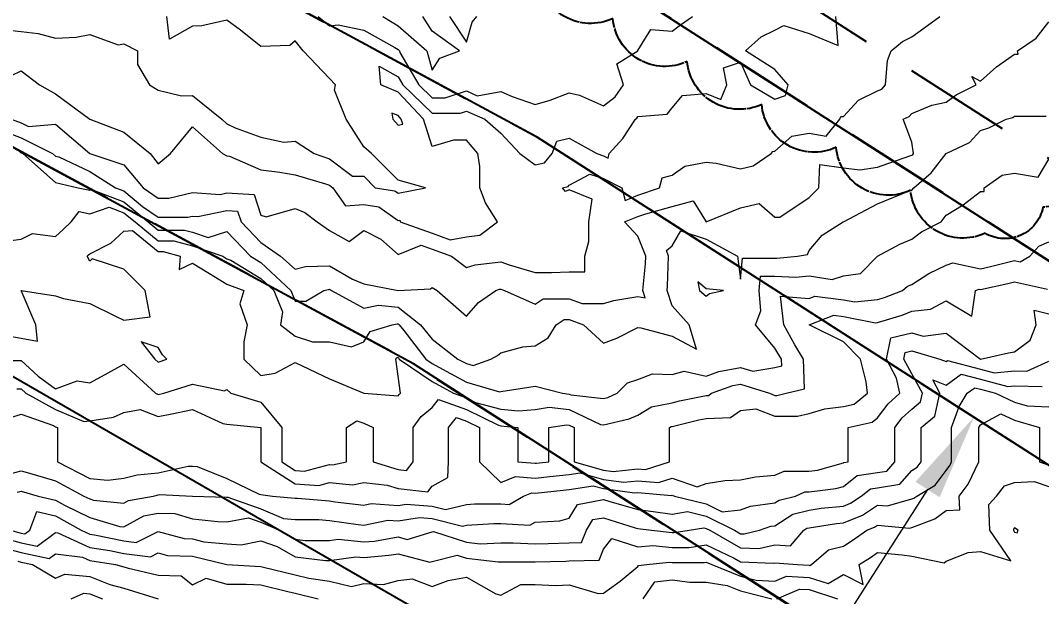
# Model space of a CAD drawing. Extents: x 532589 to 538856, y 6045658 to 6049082.
# Drawn here: x 533783.5 to 533902.2, y 6047462.4 to 6047529.3 of the extents above; entities that cross this region are included whole.
import ezdxf

# ---------------------------------------------------------------- set-up
doc = ezdxf.new("R2010")
doc.units = 0
doc.header["$LTSCALE"] = 5
doc.header["$PDSIZE"] = 0.5
doc.linetypes.add('0', pattern=[1, 1, 0])
doc.linetypes.add('foc-ACCESSROAD', pattern=[3.75, 2.5, -1.25])
doc.layers.get('Defpoints').update_dxf_attribs({"color": 9})
for name, color, linetype in [('C-AR', 13, 'foc-ACCESSROAD'), ('C-RW', 13, 'Continuous'), ('F-AR', 190, 'foc-ACCESSROAD'), ('F-RW', 190, 'Continuous'), ('T-BUSH', 110, '0')]:
    doc.layers.add(name, color=color, linetype=linetype)
doc.layers.add('C-RW-T', color=13, linetype='Continuous', lineweight=9)
doc.layers.add('C-TOPO-MAJR', color=7, linetype='Continuous', lineweight=15, true_color=0xd3aa5f)
doc.layers.add('C-TOPO-MINR', color=7, linetype='Continuous', lineweight=13, true_color=0xe9d5af)
doc.styles.add('80CG', font='ARIALN.TTF', dxfattribs={"height": 10})
doc.dimstyles.new('Compass 5 000', dxfattribs={"dimscale": 5, "dimtxt": 9, "dimasz": 2, "dimexe": 0.2, "dimexo": 0.0625, "dimgap": 0.5, "dimtad": 0, "dimtih": 1, "dimtoh": 1, "dimzin": 0, "dimdsep": 46, "dimtxsty": '80CG', "dimcen": 0.1, "dimse1": 1, "dimse2": 1, "dimclrd": 256, "dimclrt": 256, "dimaunit": 1, "dimadec": 4, "dimazin": 0, "dimtfac": 0.06, "dimtofl": 0, "dimtmove": 0, "dimatfit": 1, "dimfxl": 0.2, "dimtolj": 1, "dimtzin": 0, "dimlwd": -1, "dimarcsym": 0})

# ---------------------------------------------------------------- blocks, each defined once
blk = doc.blocks.new('*D551')
at = {"layer": 'C-RW-T', "transparency": 16777216}
for p, q in [((533910.56, 6047508.47), (533915.96, 6047516.89)), ((533888.97, 6047474.8), (533863.6, 6047435.22)), ((533863.6, 6047435.22), (533853.6, 6047435.22))]:
    blk.add_line(p, q, dxfattribs=at)
for points in [[(533909.16, 6047509.37), (533911.96, 6047507.57), (533905.16, 6047500.05)], [(533887.57, 6047475.7), (533890.38, 6047473.9), (533894.37, 6047483.21)]]:
    blk.add_solid(points, dxfattribs=at)
at = {"layer": 'Defpoints', "color": 0, "transparency": 16777216}
for p in [(533894.55, 6047506.86), (533883.75, 6047490.02), (533894.37, 6047483.21)]:
    blk.add_point(p, dxfattribs=at)
at = {"layer": 'C-RW-T', "transparency": 16777216, "insert": (533814.06, 6047435.22), "char_height": 10, "attachment_point": 5, "style": '80CG'}
blk.add_mtext('\\A1;Murphy\\P20.00 P/L R/W\\PPLA 210396', dxfattribs=at)

msp = doc.modelspace()

# ---------------------------------------------------------------- linework, layer by layer
at = {"layer": 'C-AR', "flags": 128}
msp.add_lwpolyline([(533609.668, 6047680.248), (533677.202, 6047642.232), (533716.695, 6047618.429), (533842.242, 6047550.595), (533858.794, 6047541.66), (533938.281, 6047490.705), (533958.751, 6047481.644), (533959.502, 6047481.184), (533985.041, 6047470.006), (534033.186, 6047439.328), (534069.648, 6047414.106), (534110.106, 6047396.314), (534151.14, 6047371.643), (534175.731, 6047358.93), (534206.009, 6047343.276), (534229.673, 6047331.043), (534224.752, 6047322.326), (534206.095, 6047331.972), (534175.816, 6047347.625), (534146.261, 6047362.904), (534105.496, 6047387.414), (534064.745, 6047405.334), (534038.605, 6047423.417), (534027.628, 6047431.01), (534026.239, 6047431.906), (534025.856, 6047432.153), (533982.143, 6047460.35), (533979.375, 6047461.576), (533954.618, 6047472.534), (533953.061, 6047473.224), (533933.529, 6047481.869), (533853.706, 6047533.04), (533821.464, 6047550.45), (533711.823, 6047609.692), (533672.166, 6047633.588), (533604.796, 6047671.512)], dxfattribs=at)
at = {"layer": 'C-RW'}
msp.add_lwpolyline([(533604.796, 6047671.512), (533672.166, 6047633.588), (533711.823, 6047609.692), (533821.463, 6047550.451), (533853.706, 6047533.04), (533933.529, 6047481.869), (533953.061, 6047473.224), (533954.618, 6047472.534), (533979.375, 6047461.576), (533982.143, 6047460.35), (534025.856, 6047432.155), (534026.239, 6047431.906), (534014.857, 6047415.44), (533972.611, 6047442.691), (533924.029, 6047464.201), (533843.539, 6047515.8), (533779.923, 6047550.162), (533701.792, 6047592.375), (533661.987, 6047616.361), (533595.053, 6047654.04)], dxfattribs=at)
at = {"layer": 'C-TOPO-MAJR', "color": 9, "true_color": 0xbfbfbf, "flags": 128}
for points, elevation in [([(533780.742, 6047516.739), (533783.626, 6047515.673), (533787.261, 6047513.855), (533787.607, 6047513.549), (533788.006, 6047513.457), (533791.589, 6047511.76), (533794.575, 6047509.874), (533795.571, 6047509.495), (533797.743, 6047507.702), (533799.552, 6047506.445), (533802.981, 6047506.445), (533803.534, 6047506.578), (533804.176, 6047506.534), (533807.516, 6047507.219), (533808.778, 6047507.155), (533809.185, 6047505.892), (533811.497, 6047503.503), (533813.772, 6047501.91), (533815.479, 6047500.417), (533816.674, 6047500.716), (533819.461, 6047500.812), (533822.116, 6047499.255), (533823.442, 6047498.687), (533827.424, 6047497.929), (533831.206, 6047498.128), (533831.406, 6047498.261), (533831.975, 6047497.929), (533835.387, 6047494.943), (533836.793, 6047496.523), (533838.8, 6047497.929), (533839.227, 6047498.071), (533839.369, 6047498.088), (533839.812, 6047497.929), (533843.351, 6047496.336), (533844.316, 6047496.963), (533847.332, 6047496.963), (533848.849, 6047496.412), (533851.314, 6047496.412), (533852.494, 6047496.749), (533855.296, 6047497.237), (533856.133, 6047497.091), (533855.864, 6047497.929), (533856.195, 6047501.011), (533856.225, 6047501.91), (533855.296, 6047504.233), (533853.765, 6047505.892), (533855.296, 6047506.514), (533856.244, 6047506.84), (533859.277, 6047507.677), (533861.742, 6047508.357), (533863.259, 6047505.892), (533867.241, 6047507.532), (533869.385, 6047508.036), (533871.222, 6047506.461), (533871.792, 6047506.461), (533875.204, 6047508.736), (533876.341, 6047509.874), (533876.471, 6047512.589), (533879.186, 6047512.171), (533881.09, 6047511.951), (533883.167, 6047512.263), (533884.347, 6047512.676), (533887.149, 6047513.656), (533887.257, 6047513.748), (533887.339, 6047513.855), (533887.149, 6047515.183), (533886.153, 6047517.837), (533886.83, 6047518.156), (533887.149, 6047518.501), (533889.491, 6047519.477), (533891.131, 6047519.828), (533892.292, 6047520.657), (533894.614, 6047521.819), (533894.117, 6047522.814), (533895.112, 6047522.261), (533896.986, 6047523.927), (533899.094, 6047525.402), (533899.492, 6047525.402), (533899.426, 6047525.8), (533901.616, 6047527.26), (533903.076, 6047529.169)], 852), ([(533783.128, 6047486.482), (533783.626, 6047486.482), (533784.169, 6047485.984), (533787.607, 6047484.093), (533790.897, 6047482.694), (533791.589, 6047482.798), (533794.359, 6047483.214), (533795.571, 6047483.744), (533797.457, 6047484.097), (533799.552, 6047483.286), (533801.145, 6047483.594), (533803.534, 6047484.117), (533807.047, 6047482.471), (533807.516, 6047482.382), (533811.497, 6047482.002), (533811.497, 6047478.02), (533815.479, 6047475.444), (533818.216, 6047475.283), (533819.461, 6047475.611), (533822.154, 6047475.327), (533823.442, 6047475.603), (533826.15, 6047475.313), (533827.424, 6047474.924), (533830.908, 6047474.536), (533831.406, 6047475.176), (533833.215, 6047476.211), (533833.302, 6047478.02), (533833.302, 6047480.106), (533833.302, 6047482.002), (533834.235, 6047483.155), (533835.387, 6047482.744), (533836.897, 6047482.002), (533836.897, 6047480.492), (533836.897, 6047478.02), (533839.369, 6047475.631), (533841.075, 6047476.314), (533843.351, 6047476.116), (533845.068, 6047476.303), (533847.332, 6047476.549), (533848.609, 6047476.743), (533851.314, 6047475.976), (533853.678, 6047475.656), (533855.296, 6047475.824), (533857.7, 6047475.617), (533859.277, 6047476.129), (533862.187, 6047475.111), (533863.259, 6047475.506), (533865.431, 6047475.848), (533867.241, 6047475.935), (533868.992, 6047476.269), (533871.222, 6047476.462), (533872.308, 6047476.934), (533875.204, 6047476.934), (533876.173, 6047477.052), (533879.186, 6047477.883), (533879.262, 6047477.944), (533879.755, 6047478.02), (533879.755, 6047481.433), (533879.755, 6047482.002), (533882.539, 6047482.631), (533883.167, 6047483.14), (533884.386, 6047484.765), (533885.764, 6047485.984), (533885.379, 6047487.754), (533884.188, 6047489.965), (533884.692, 6047492.422), (533887.149, 6047493.004), (533888.476, 6047492.62), (533891.131, 6047492.952), (533895.112, 6047489.965), (533898.37, 6047490.689), (533899.094, 6047490.803), (533900.904, 6047492.137), (533901.582, 6047493.947), (533901.369, 6047495.654), (533903.076, 6047495.227)], 853), ([(533780.18, 6047469.521), (533783.626, 6047468.599), (533785.474, 6047468.208), (533787.607, 6047469.808), (533787.892, 6047469.772), (533791.589, 6047468.066), (533793.942, 6047467.704), (533795.571, 6047467.379), (533798.64, 6047466.988), (533799.552, 6047467.444), (533800.62, 6047467.144), (533803.534, 6047467.071), (533807.516, 6047466.075), (533811.497, 6047465.86), (533811.782, 6047465.791), (533815.479, 6047464.892), (533817.043, 6047464.511), (533819.461, 6047464.145), (533822.008, 6047463.528), (533823.442, 6047463.886), (533825.747, 6047463.771), (533827.424, 6047464.217), (533829.064, 6047464.436), (533831.406, 6047463.516), (533833.243, 6047464.238), (533835.387, 6047464.628), (533838.8, 6047462.663), (533839.369, 6047462.513), (533841.703, 6047463.741), (533843.351, 6047463.741), (533845.768, 6047463.658), (533847.332, 6047463.716), (533850.685, 6047462.723), (533851.314, 6047462.758), (533853.241, 6047464.149), (533855.296, 6047465.841), (533855.391, 6047465.981), (533856.291, 6047466.075), (533858.986, 6047466.367), (533859.277, 6047466.335), (533862.999, 6047466.335), (533863.259, 6047466.374), (533863.888, 6047466.075), (533867.241, 6047464.72), (533869.061, 6047464.255), (533871.222, 6047464.138), (533872.575, 6047464.723), (533875.204, 6047464.582), (533877.405, 6047463.875), (533879.186, 6047464.914), (533881.509, 6047463.752), (533881.044, 6047466.075), (533882.35, 6047466.892), (533883.167, 6047467.46), (533886.011, 6047467.213), (533887.149, 6047467.071), (533890.921, 6047466.285), (533891.131, 6047466.474), (533893.691, 6047467.497), (533895.112, 6047467.606), (533898.651, 6047466.518), (533896.211, 6047470.057), (533896.108, 6047473.043), (533896.97, 6047474.039), (533897.914, 6047475.219), (533899.094, 6047475.632), (533901.369, 6047475.746), (533903.076, 6047475.159)], 854)]:
    msp.add_lwpolyline(points, dxfattribs=dict(at, elevation=elevation))
at = {"layer": 'C-TOPO-MINR', "color": 254, "true_color": 0xd9d9d9, "flags": 128}
for points, elevation in [([(533781.137, 6047528.289), (533783.626, 6047528.013), (533785.617, 6047527.791), (533787.607, 6047527.248), (533790.031, 6047527.358), (533791.589, 6047527.686), (533794.908, 6047526.464), (533795.571, 6047526.596), (533797.162, 6047525.8), (533797.162, 6047524.209), (533798.557, 6047521.819), (533799.552, 6047521.221), (533802.26, 6047520.545), (533803.534, 6047520.594), (533806.947, 6047517.837), (533807.516, 6047517.294), (533808.511, 6047516.841), (533811.497, 6047515.741), (533814.152, 6047515.183), (533815.479, 6047515.278), (533817.691, 6047513.855), (533819.461, 6047513.243), (533822.116, 6047511.2), (533823.442, 6047511.2), (533824.768, 6047509.874), (533827.053, 6047509.503), (533827.424, 6047509.236), (533830.611, 6047509.874), (533827.424, 6047510.759), (533824.327, 6047513.855), (533823.442, 6047514.614), (533821.391, 6047517.837), (533820.058, 6047521.221), (533820.163, 6047521.819), (533819.461, 6047522.565), (533816.416, 6047525.8), (533815.479, 6047526.938), (533814.866, 6047526.413), (533811.497, 6047526.278), (533809.107, 6047528.19), (533807.516, 6047529.34), (533804.62, 6047528.696), (533803.534, 6047528.644), (533800.879, 6047527.127), (533800.547, 6047529.782)], 851.4), ([(533782.454, 6047517.837), (533783.626, 6047517.404), (533784.491, 6047516.971), (533787.607, 6047517.269), (533791.589, 6047513.855), (533791.589, 6047513.855), (533791.589, 6047513.855), (533795.571, 6047512.528), (533797.8, 6047509.874), (533799.552, 6047508.657), (533800.769, 6047508.657), (533803.534, 6047509.325), (533806.745, 6047509.103), (533807.516, 6047509.261), (533810.72, 6047509.097), (533811.497, 6047506.688), (533812.11, 6047506.505), (533815.479, 6047507.44), (533816.594, 6047507.007), (533818.013, 6047505.892), (533819.461, 6047504.897), (533821.735, 6047503.618), (533823.442, 6047504.895), (533825.436, 6047503.899), (533827.424, 6047502.109), (533830.126, 6047503.19), (533831.406, 6047502.744), (533833.645, 6047501.91), (533835.387, 6047500.583), (533836.383, 6047500.915), (533839.369, 6047501.274), (533840.364, 6047500.915), (533843.351, 6047500.006), (533845.255, 6047500.006), (533847.332, 6047500.101), (533849.142, 6047500.101), (533849.142, 6047501.91), (533849.608, 6047503.617), (533849.608, 6047505.892), (533849.987, 6047508.546), (533847.332, 6047509.64), (533846.89, 6047509.432), (533846.536, 6047509.874), (533847.195, 6047510.011), (533847.332, 6047510.18), (533849.721, 6047511.466), (533851.314, 6047510.936), (533853.437, 6047509.874), (533853.828, 6047508.406), (533855.296, 6047509.003), (533857.829, 6047509.874), (533858.139, 6047511.012), (533859.277, 6047511.322), (533860.745, 6047512.388), (533863.259, 6047512.86), (533864.396, 6047512.718), (533867.241, 6047512.086), (533868.689, 6047512.407), (533870.78, 6047513.855), (533870.988, 6047514.09), (533871.222, 6047514.14), (533873.213, 6047515.846), (533875.204, 6047516.208), (533877.194, 6047515.847), (533878.787, 6047517.837), (533878.879, 6047518.143), (533879.186, 6047518.169), (533880.937, 6047520.067), (533883.167, 6047521.117), (533883.645, 6047521.341), (533884.085, 6047521.819), (533884.304, 6047524.663), (533884.76, 6047525.8), (533886.063, 6047526.886), (533887.149, 6047527.393), (533888.527, 6047528.404), (533890.406, 6047529.782)], 851.8), ([(533782.511, 6047522.933), (533783.626, 6047523.458), (533785.769, 6047521.819), (533787.607, 6047520.78), (533791.588, 6047517.837), (533791.589, 6047517.837), (533791.59, 6047517.836), (533795.571, 6047516.32), (533798.615, 6047513.855), (533799.552, 6047512.63), (533801, 6047513.855), (533803.534, 6047516.953), (533807.019, 6047513.855), (533807.516, 6047513.591), (533807.821, 6047513.55), (533811.497, 6047511.951), (533813.687, 6047511.665), (533815.479, 6047511.367), (533818.992, 6047510.342), (533819.461, 6047510.18), (533819.859, 6047509.874), (533821.334, 6047507.766), (533823.442, 6047507.937), (533825.201, 6047507.651), (533827.424, 6047506.051), (533827.623, 6047506.091), (533827.689, 6047505.892), (533831.406, 6047504.596), (533833.47, 6047503.828), (533835.387, 6047504.161), (533836.919, 6047504.361), (533839.007, 6047505.892), (533837.599, 6047508.104), (533836.919, 6047509.874), (533836.919, 6047512.324), (533836.715, 6047513.855), (533835.387, 6047515.387), (533833.856, 6047515.387), (533831.406, 6047514.651), (533830.378, 6047517.837), (533827.424, 6047520.995), (533825.434, 6047521.819), (533825.253, 6047523.99), (533827.424, 6047522.774), (533827.979, 6047521.819), (533831.406, 6047518.545), (533834.68, 6047518.545), (533835.387, 6047518.774), (533837.511, 6047517.837), (533839.369, 6047516.198), (533841.581, 6047513.855), (533843.351, 6047512.528), (533844.449, 6047512.757), (533845.341, 6047513.855), (533845.884, 6047515.303), (533847.332, 6047515.625), (533850.518, 6047513.855), (533851.314, 6047513.59), (533851.845, 6047513.325), (533851.977, 6047513.855), (533853.565, 6047515.587), (533855.012, 6047517.837), (533855.171, 6047517.961), (533855.296, 6047518.143), (533858.709, 6047518.406), (533859.277, 6047519.164), (533860.502, 6047520.594), (533863.259, 6047520.824), (533864.965, 6047520.113), (533865.648, 6047521.819), (533865.249, 6047523.81), (533867.241, 6047524.475), (533868.378, 6047521.819), (533871.222, 6047520.159), (533872.467, 6047520.574), (533872.754, 6047521.819), (533871.222, 6047523.629), (533867.808, 6047525.8), (533869.63, 6047527.393), (533871.222, 6047528.189), (533872.284, 6047528.72), (533875.204, 6047527.791), (533878.573, 6047526.413), (533878.332, 6047529.782)], 851.6), ([(533818.133, 6047529.782), (533819.461, 6047528.676), (533820.456, 6047528.786), (533823.442, 6047528.189), (533827.063, 6047526.161), (533827.424, 6047525.937), (533827.583, 6047525.8), (533827.645, 6047525.58), (533829.831, 6047521.819), (533831.406, 6047520.314), (533832.91, 6047520.314), (533835.387, 6047521.116), (533836.644, 6047520.562), (533839.369, 6047521.072), (533840.696, 6047520.492), (533843.351, 6047519.544), (533845.12, 6047520.049), (533847.332, 6047520.9), (533848.527, 6047520.624), (533851.314, 6047519.385), (533852.683, 6047520.45), (533853.62, 6047521.819), (533852.846, 6047524.268), (533855.294, 6047525.8), (533855.295, 6047525.801), (533855.296, 6047525.802), (533856.828, 6047528.25), (533859.277, 6047528.076), (533860.272, 6047528.787), (533861.666, 6047529.782)], 851.4), ([(533825.654, 6047529.782), (533827.424, 6047528.684), (533830.768, 6047525.8), (533831.406, 6047523.524), (533832.291, 6047524.915), (533834.59, 6047525.8), (533831.406, 6047528.077), (533830.32, 6047529.782)], 851.2), ([(533833.395, 6047529.782), (533835.387, 6047526.797), (533836.051, 6047529.118), (533836.582, 6047529.782)], 851.2), ([(533783.488, 6047513.993), (533783.626, 6047513.942), (533783.799, 6047513.855), (533787.607, 6047510.486), (533790.261, 6047509.874), (533791.589, 6047509.599), (533791.793, 6047509.67), (533795.571, 6047508.231), (533798.404, 6047505.892), (533799.552, 6047504.959), (533802.601, 6047504.959), (533803.534, 6047504.698), (533805.344, 6047504.082), (533807.516, 6047504.777), (533810.272, 6047501.91), (533811.497, 6047501.17), (533814.981, 6047497.929), (533815.479, 6047496.685), (533816.723, 6047496.685), (533818.796, 6047497.929), (533819.328, 6047498.062), (533819.461, 6047498.066), (533819.695, 6047497.929), (533823.442, 6047495.873), (533825.164, 6047496.207), (533827.424, 6047495.986), (533830.037, 6047493.947), (533831.406, 6047492.263), (533834.392, 6047489.965), (533835.387, 6047489.428), (533836.153, 6047489.2), (533838.232, 6047489.965), (533838.971, 6047490.363), (533839.369, 6047490.688), (533841.929, 6047491.387), (533843.351, 6047491.497), (533844.867, 6047492.43), (533845.801, 6047493.947), (533846.729, 6047494.55), (533847.332, 6047494.55), (533848.991, 6047493.947), (533851.314, 6047491.803), (533852.862, 6047492.399), (533855.296, 6047493.615), (533855.658, 6047493.585), (533859.277, 6047492.62), (533862.122, 6047491.102), (533861.268, 6047493.947), (533859.277, 6047496.159), (533858.709, 6047497.929), (533858.764, 6047498.442), (533858.879, 6047501.91), (533858.614, 6047502.574), (533859.277, 6047503.104), (533860.309, 6047504.86), (533863.259, 6047503.901), (533866.879, 6047501.91), (533867.241, 6047499.258), (533867.45, 6047501.701), (533871.222, 6047501.701), (533871.444, 6047501.689), (533873.875, 6047501.91), (533875.004, 6047502.11), (533875.204, 6047502.576), (533876.735, 6047504.362), (533879.185, 6047505.892), (533879.186, 6047505.893), (533879.186, 6047505.893), (533883.167, 6047508), (533886.751, 6047509.476), (533887.149, 6047509.608), (533887.383, 6047509.874), (533889.409, 6047511.595), (533891.13, 6047513.855), (533891.13, 6047513.856), (533891.131, 6047513.856), (533893.855, 6047515.113), (533895.112, 6047516.51), (533896.108, 6047516.841), (533898.097, 6047517.837), (533898.894, 6047518.037), (533899.094, 6047518.17), (533902.743, 6047518.17)], 852.2), ([(533827.809, 6047517.837), (533827.424, 6047518.249), (533826.721, 6047518.54), (533826.827, 6047517.837), (533827.424, 6047517.134), (533827.993, 6047517.268), (533827.809, 6047517.837)], 851.4), ([(533781.856, 6047503.68), (533783.626, 6047503.901), (533784.953, 6047504.564), (533787.607, 6047504.186), (533788.492, 6047505.008), (533789.445, 6047505.892), (533790.378, 6047507.104), (533791.589, 6047506.853), (533793.835, 6047507.628), (533795.571, 6047506.967), (533796.872, 6047505.892), (533799.552, 6047503.715), (533801.356, 6047503.715), (533803.534, 6047503.105), (533807.047, 6047501.91), (533807.516, 6047501.616), (533807.984, 6047501.442), (533811.497, 6047499.318), (533812.99, 6047497.929), (533813.986, 6047495.44), (533813.773, 6047493.947), (533815.479, 6047492.62), (533817.47, 6047491.956), (533819.461, 6047491.956), (533822.02, 6047491.388), (533823.442, 6047491.956), (533824.208, 6047493.181), (533826.762, 6047493.947), (533827.317, 6047494.054), (533827.424, 6047494.044), (533827.548, 6047493.947), (533828.086, 6047493.285), (533830.64, 6047489.965), (533831.406, 6047489.441), (533832.577, 6047488.794), (533835.387, 6047487.275), (533839.216, 6047486.137), (533839.369, 6047486.193), (533842.627, 6047486.708), (533843.351, 6047486.822), (533846.537, 6047485.984), (533847.332, 6047485.893), (533847.505, 6047485.811), (533851.314, 6047485.371), (533851.812, 6047485.486), (533852.907, 6047485.984), (533854.101, 6047487.179), (533855.296, 6047487.577), (533857.002, 6047488.259), (533859.277, 6047488.156), (533860.699, 6047488.543), (533863.259, 6047487.975), (533864.722, 6047488.503), (533867.241, 6047488.994), (533868.663, 6047488.543), (533871.222, 6047488.97), (533872.018, 6047489.169), (533871.993, 6047489.965), (533871.222, 6047491.222), (533868.972, 6047493.947), (533869.604, 6047495.565), (533869.402, 6047497.929), (533869.546, 6047499.605), (533871.222, 6047499.605), (533873.656, 6047499.477), (533875.204, 6047499.618), (533877.906, 6047499.209), (533879.186, 6047499.635), (533881.176, 6047499.92), (533883.166, 6047501.91), (533883.167, 6047501.911), (533883.167, 6047501.911), (533885.743, 6047503.316), (533887.149, 6047503.902), (533888.286, 6047504.755), (533890.563, 6047505.892), (533891.131, 6047506.687), (533893.12, 6047507.882), (533895.112, 6047509.432), (533895.554, 6047509.432), (533895.554, 6047509.874), (533897.646, 6047511.321), (533899.094, 6047511.55), (533901.831, 6047511.118), (533903.076, 6047513.193)], 852.4), ([(533780.716, 6047492.875), (533783.626, 6047492.406), (533785.537, 6047492.036), (533785.332, 6047493.947), (533783.626, 6047497.928), (533787.607, 6047497.3), (533788.526, 6047497.01), (533791.589, 6047496.435), (533794.576, 6047494.942), (533795.571, 6047494.478), (533798.615, 6047494.884), (533798.036, 6047497.929), (533795.571, 6047500.394), (533791.873, 6047501.626), (533791.589, 6047501.343), (533791.283, 6047501.91), (533791.442, 6047502.058), (533791.589, 6047502.194), (533794.054, 6047503.427), (533795.571, 6047504.806), (533796.566, 6047504.897), (533799.552, 6047502.47), (533800.112, 6047502.47), (533802.112, 6047501.91), (533802.002, 6047500.379), (533803.534, 6047501.114), (533805.525, 6047499.92), (533807.516, 6047498.666), (533809.507, 6047497.929), (533809.048, 6047496.397), (533809.905, 6047493.947), (533809.506, 6047491.957), (533809.506, 6047489.965), (533811.497, 6047488.054), (533813.145, 6047488.318), (533815.479, 6047489.547), (533816.275, 6047489.17), (533819.461, 6047487.66), (533823.441, 6047485.984), (533823.442, 6047485.983), (533823.443, 6047485.983), (533827.424, 6047485.678), (533827.552, 6047485.856), (533827.708, 6047485.984), (533827.424, 6047487.973), (533827.175, 6047489.965), (533827.271, 6047490.118), (533827.424, 6047490.164), (533827.577, 6047489.965), (533831.406, 6047487.346), (533833.871, 6047485.984), (533835.387, 6047485.444), (533836.449, 6047484.922), (533839.369, 6047484.139), (533841.414, 6047483.939), (533843.351, 6047484.11), (533844.984, 6047484.35), (533847.332, 6047484.084), (533850.968, 6047482.348), (533851.314, 6047482.308), (533854.3, 6047482.997), (533855.296, 6047483.45), (533856.888, 6047484.391), (533859.277, 6047484.886), (533860.162, 6047485.099), (533863.259, 6047485.719), (533863.516, 6047485.727), (533863.871, 6047485.984), (533866.347, 6047486.878), (533867.241, 6047487.052), (533870.61, 6047485.984), (533871.222, 6047485.743), (533871.463, 6047485.743), (533872.548, 6047485.984), (533874.673, 6047486.515), (533874.561, 6047489.965), (533873.544, 6047491.625), (533872.254, 6047493.947), (533871.886, 6047497.265), (533875.204, 6047497.01), (533875.868, 6047497.265), (533879.186, 6047496.861), (533880.513, 6047496.602), (533883.167, 6047496.867), (533883.984, 6047497.112), (533886.063, 6047497.929), (533886.629, 6047498.448), (533887.149, 6047498.632), (533889.14, 6047499.92), (533891.131, 6047500.862), (533891.896, 6047501.145), (533895.112, 6047500.462), (533896.307, 6047500.716), (533899.094, 6047501.413), (533899.731, 6047501.273), (533900.863, 6047501.91), (533901.904, 6047503.082), (533903.076, 6047503.57)], 852.6), ([(533863.259, 6047501.91), (533863.259, 6047501.911), (533863.259, 6047501.911), (533863.258, 6047501.91), (533863.259, 6047501.91), (533863.259, 6047501.91), (533863.259, 6047501.91)], 852.4), ([(533779.81, 6047489.799), (533783.626, 6047489.799), (533785.619, 6047487.972), (533787.607, 6047486.481), (533790.141, 6047487.432), (533791.589, 6047487.21), (533793.381, 6047488.174), (533795.571, 6047489.354), (533799.22, 6047485.984), (533799.552, 6047485.855), (533800.217, 6047485.984), (533803.534, 6047487.031), (533807.25, 6047486.249), (533807.516, 6047486.426), (533808.013, 6047485.984), (533811.497, 6047484.951), (533813.91, 6047482.002), (533813.91, 6047479.589), (533813.91, 6047478.02), (533815.479, 6047477.005), (533816.557, 6047476.942), (533819.461, 6047477.706), (533819.812, 6047477.669), (533821.45, 6047478.02), (533821.45, 6047480.013), (533821.45, 6047482.002), (533822.646, 6047482.799), (533823.442, 6047482.522), (533824.528, 6047482.002), (533824.528, 6047480.916), (533824.528, 6047478.02), (533827.424, 6047477.135), (533828.42, 6047477.025), (533829.194, 6047478.02), (533829.194, 6047480.232), (533829.194, 6047482.002), (533830.121, 6047483.287), (533831.406, 6047484.344), (533832.139, 6047485.25), (533835.387, 6047484.094), (533839.103, 6047482.268), (533839.369, 6047482.196), (533841.362, 6047482.002), (533841.362, 6047480.009), (533841.362, 6047478.02), (533843.351, 6047477.848), (533843.507, 6047477.865), (533844.941, 6047478.02), (533844.941, 6047480.411), (533844.941, 6047482.002), (533847.026, 6047482.309), (533847.332, 6047482.274), (533847.901, 6047482.002), (533847.901, 6047481.433), (533847.901, 6047478.02), (533851.314, 6047477.052), (533852.434, 6047476.901), (533855.296, 6047477.197), (533856.197, 6047477.119), (533858.971, 6047478.02), (533858.971, 6047478.327), (533858.971, 6047482.002), (533859.164, 6047482.116), (533859.277, 6047482.139), (533862.374, 6047482.887), (533863.259, 6047483.064), (533866.084, 6047483.158), (533867.241, 6047483.993), (533869.032, 6047484.192), (533871.222, 6047483.329), (533873.877, 6047483.329), (533875.204, 6047483.624), (533877.024, 6047484.164), (533879.186, 6047484.442), (533880.443, 6047484.726), (533881.997, 6047485.984), (533881.84, 6047487.311), (533881.176, 6047489.965), (533879.186, 6047491.956), (533875.204, 6047493.947), (533878.079, 6047495.053), (533879.186, 6047494.918), (533882.926, 6047494.189), (533883.167, 6047494.213), (533886.026, 6047495.07), (533887.149, 6047495.511), (533889.332, 6047495.745), (533891.131, 6047496.734), (533894.117, 6047494.943), (533894.544, 6047497.929), (533894.959, 6047498.082), (533895.112, 6047498.049), (533898.298, 6047498.725), (533899.094, 6047498.924), (533902.916, 6047498.088)], 852.8), ([(533863.621, 6047497.567), (533865.247, 6047497.929), (533863.259, 6047498.118), (533862.263, 6047498.925), (533862.463, 6047497.929), (533863.259, 6047497.265), (533863.621, 6047497.567)], 852.2), ([(533800.05, 6047490.463), (533799.552, 6047491.292), (533797.562, 6047491.956), (533799.155, 6047489.965), (533799.552, 6047489.587), (533800.547, 6047489.965), (533800.05, 6047490.463)], 852.6), ([(533782.442, 6047483.186), (533783.626, 6047483.566), (533787.386, 6047482.224), (533787.607, 6047482.102), (533787.842, 6047482.002), (533787.842, 6047481.767), (533787.842, 6047478.02), (533791.589, 6047476.09), (533793.712, 6047475.897), (533795.571, 6047476.104), (533797.093, 6047476.498), (533799.552, 6047476.736), (533803.036, 6047477.522), (533803.534, 6047477.501), (533804.077, 6047477.477), (533807.516, 6047476.084), (533811.287, 6047474.249), (533811.497, 6047474.229), (533812.826, 6047474.039), (533815.479, 6047473.79), (533815.728, 6047473.79), (533819.461, 6047473.47), (533820.124, 6047473.375), (533823.442, 6047472.985), (533824.316, 6047473.165), (533827.424, 6047472.953), (533828.361, 6047473.102), (533831.406, 6047472.88), (533832.96, 6047472.485), (533835.387, 6047473.074), (533836.297, 6047473.129), (533839.369, 6047473.129), (533840.334, 6047473.074), (533842.024, 6047474.039), (533842.971, 6047474.418), (533843.351, 6047474.385), (533846.63, 6047474.741), (533847.332, 6047474.818), (533850.112, 6047475.241), (533851.314, 6047474.9), (533854.922, 6047474.412), (533855.296, 6047474.451), (533859.202, 6047474.114), (533859.277, 6047474.139), (533859.562, 6047474.039), (533863.259, 6047473.115), (533865.108, 6047472.19), (533867.241, 6047472.446), (533868.412, 6047472.868), (533871.222, 6047473.243), (533871.71, 6047473.551), (533873.611, 6047474.039), (533874.721, 6047474.521), (533875.204, 6047474.521), (533878.325, 6047474.9), (533879.186, 6047475.137), (533880.794, 6047476.412), (533883.167, 6047476.782), (533884.239, 6047476.949), (533885.158, 6047478.02), (533885.158, 6047480.011), (533885.158, 6047482.002), (533886.011, 6047483.14), (533887.149, 6047484.146), (533888.144, 6047484.988), (533888.374, 6047485.984), (533887.149, 6047488.259), (533886.23, 6047489.965), (533886.387, 6047490.728), (533887.149, 6047490.908), (533890.406, 6047489.965), (533891.131, 6047489.691), (533891.29, 6047489.806), (533895.112, 6047488.794), (533896.705, 6047488.373), (533899.094, 6047488.58), (533900.51, 6047488.55), (533903.076, 6047489.708)], 853.2), ([(533781.311, 6047476.354), (533783.626, 6047476.967), (533785.119, 6047476.527), (533787.607, 6047475.795), (533790.925, 6047474.039), (533791.589, 6047473.716), (533792.048, 6047473.579), (533795.571, 6047473.215), (533796.101, 6047473.508), (533798.985, 6047474.039), (533799.435, 6047474.156), (533799.552, 6047474.167), (533799.718, 6047474.204), (533803.534, 6047474.039), (533803.544, 6047474.039), (533807.516, 6047473.897), (533807.636, 6047473.918), (533811.497, 6047472.555), (533814.106, 6047471.43), (533815.479, 6047471.301), (533818.216, 6047471.301), (533819.461, 6047471.195), (533822.778, 6047470.721), (533823.442, 6047470.643), (533826.258, 6047471.223), (533827.424, 6047471.143), (533829.922, 6047471.541), (533831.406, 6047471.433), (533834.902, 6047470.543), (533835.387, 6047470.661), (533838.573, 6047470.853), (533839.369, 6047470.853), (533842.747, 6047470.661), (533843.351, 6047471.005), (533846.246, 6047471.143), (533847.332, 6047471.463), (533848.306, 6047473.065), (533851.314, 6047473.62), (533851.927, 6047473.426), (533855.296, 6047472.49), (533857.094, 6047472.241), (533859.277, 6047471.938), (533861.078, 6047472.238), (533863.259, 6047471.693), (533866.529, 6047470.057), (533867.241, 6047469.651), (533867.664, 6047469.633), (533869.453, 6047470.057), (533870.754, 6047470.526), (533871.222, 6047470.588), (533873.335, 6047471.926), (533875.204, 6047472.405), (533876.62, 6047472.623), (533879.186, 6047472.874), (533880.024, 6047473.201), (533881.263, 6047474.039), (533882.325, 6047474.881), (533883.167, 6047475.012), (533885.771, 6047475.417), (533887.149, 6047477.025), (533887.777, 6047477.392), (533888.234, 6047478.02), (533888.234, 6047480.917), (533888.234, 6047482.002), (533889.803, 6047483.329), (533890.416, 6047485.984), (533889.583, 6047487.532), (533891.131, 6047486.945), (533892.883, 6047488.213), (533895.112, 6047487.623), (533898.298, 6047486.78), (533899.094, 6047486.849), (533902.279, 6047486.78)], 853.4), ([(533783.162, 6047474.502), (533783.626, 6047474.625), (533785.617, 6047474.039), (533787.607, 6047473.576), (533788.655, 6047472.991), (533791.589, 6047471.564), (533795.111, 6047470.517), (533795.571, 6047470.469), (533797.871, 6047471.738), (533799.552, 6047472.048), (533801.492, 6047471.997), (533803.534, 6047471.385), (533806.483, 6047471.089), (533807.516, 6047471.052), (533810.05, 6047471.505), (533811.497, 6047470.994), (533813.669, 6047470.057), (533815.479, 6047469.036), (533816.65, 6047468.886), (533819.461, 6047468.886), (533820.482, 6047469.036), (533823.442, 6047468.7), (533824.687, 6047468.813), (533827.424, 6047469.28), (533828.486, 6047468.996), (533831.406, 6047469.884), (533831.543, 6047469.92), (533835.387, 6047468.668), (533836.959, 6047468.486), (533839.369, 6047468.619), (533840.807, 6047468.619), (533843.351, 6047468.486), (533844.882, 6047468.526), (533847.332, 6047468.59), (533848.762, 6047468.628), (533849.323, 6047470.057), (533850.075, 6047471.296), (533851.314, 6047471.524), (533854.989, 6047470.363), (533855.296, 6047470.278), (533856.888, 6047470.057), (533859.277, 6047469.798), (533859.537, 6047469.798), (533861.268, 6047470.057), (533862.974, 6047470.342), (533863.259, 6047470.27), (533863.686, 6047470.057), (533867.241, 6047468.026), (533869.359, 6047467.939), (533871.222, 6047468.381), (533873.043, 6047468.237), (533874.575, 6047470.057), (533874.96, 6047470.301), (533875.204, 6047470.363), (533878.389, 6047470.853), (533879.186, 6047470.931), (533881.421, 6047471.803), (533883.167, 6047472.985), (533884.323, 6047472.883), (533887.149, 6047473.707), (533887.39, 6047473.798), (533887.717, 6047474.039), (533889.873, 6047475.296), (533891.131, 6047477.025), (533891.561, 6047477.59), (533891.768, 6047478.02), (533891.768, 6047481.365), (533891.768, 6047482.002), (533892.653, 6047484.461), (533893.596, 6047485.984), (533894.475, 6047486.621), (533895.112, 6047486.452), (533896.882, 6047485.984), (533899.094, 6047484.936), (533900.569, 6047484.509), (533903.076, 6047484.42)], 853.6), ([(533782.368, 6047470.057), (533783.626, 6047469.721), (533784.052, 6047469.63), (533784.621, 6047470.057), (533785.435, 6047472.229), (533787.607, 6047471.724), (533790.593, 6047470.057), (533791.589, 6047469.598), (533792.132, 6047469.514), (533795.571, 6047468.826), (533796.981, 6047468.647), (533799.552, 6047469.932), (533802.563, 6047469.086), (533803.534, 6047469.062), (533804.861, 6047468.73), (533807.516, 6047468.488), (533809.186, 6047468.387), (533811.497, 6047468.832), (533813.371, 6047468.183), (533815.479, 6047466.994), (533818.992, 6047466.544), (533819.461, 6047466.544), (533822.523, 6047466.994), (533823.442, 6047466.89), (533826.346, 6047467.154), (533827.424, 6047467.338), (533831.14, 6047466.341), (533831.406, 6047466.422), (533834.289, 6047467.174), (533835.387, 6047466.816), (533839.054, 6047466.39), (533839.369, 6047466.407), (533843.019, 6047466.407), (533843.351, 6047466.39), (533846.924, 6047466.484), (533847.332, 6047466.495), (533850.804, 6047466.586), (533851.314, 6047467.885), (533852.27, 6047469.101), (533855.296, 6047468.12), (533857.044, 6047468.309), (533859.277, 6047468.066), (533861.268, 6047468.066), (533863.259, 6047468.365), (533866.482, 6047466.834), (533867.241, 6047466.401), (533871.053, 6047466.245), (533871.222, 6047466.285), (533873.875, 6047466.075), (533875.204, 6047466.004), (533875.309, 6047465.97), (533875.489, 6047466.075), (533877.46, 6047467.801), (533879.186, 6047468.232), (533880.309, 6047468.934), (533881.923, 6047470.057), (533882.818, 6047470.406), (533883.167, 6047470.642), (533886.892, 6047470.314), (533887.149, 6047470.389), (533889.804, 6047471.384), (533891.131, 6047472.362), (533892.724, 6047472.446), (533892.648, 6047474.039), (533893.713, 6047475.438), (533894.953, 6047478.02), (533894.953, 6047478.18), (533894.953, 6047482.002), (533894.995, 6047482.119), (533895.112, 6047482.308), (533897.501, 6047483.595), (533899.094, 6047482.84), (533901.99, 6047482.002), (533901.99, 6047479.106), (533901.99, 6047478.02), (533903.076, 6047477.647)], 853.8), ([(533899.094, 6047470.364), (533898.951, 6047470.2), (533898.956, 6047470.057), (533899.094, 6047469.858), (533899.401, 6047469.75), (533899.493, 6047470.057), (533899.094, 6047470.364)], 854.2), ([(533781.711, 6047467.99), (533783.626, 6047467.477), (533786.896, 6047466.786), (533787.607, 6047467.32), (533790.736, 6047466.929), (533791.589, 6047466.535), (533794.575, 6047466.075), (533795.571, 6047465.827), (533795.933, 6047465.713), (533799.552, 6047464.84), (533802.207, 6047464.748), (533803.534, 6047463.733), (533805.127, 6047464.482), (533807.516, 6047463.8), (533809.791, 6047463.8), (533811.497, 6047463.708), (533814.626, 6047462.947), (533815.479, 6047462.74), (533818.133, 6047462.094)], 854.2), ([(533783.243, 6047466.458), (533783.626, 6047466.356), (533784.953, 6047466.075), (533787.607, 6047464.483), (533788.714, 6047464.969), (533791.589, 6047464.682), (533793.912, 6047463.753), (533795.571, 6047463.338), (533799.552, 6047462.094)], 854.4), ([(533855.933, 6047462.094), (533857.287, 6047464.084), (533859.277, 6047464.294), (533861.328, 6047464.024), (533863.259, 6047464.024), (533865.676, 6047463.658), (533867.241, 6047463.026), (533870.891, 6047462.094)], 854.2), ([(533871.471, 6047462.094), (533874.077, 6047463.221), (533875.204, 6047463.16), (533878.522, 6047462.094)], 854.2), ([(533789.418, 6047462.094), (533790.926, 6047462.757), (533791.589, 6047462.691), (533793.082, 6047462.094)], 854.6)]:
    msp.add_lwpolyline(points, dxfattribs=dict(at, elevation=elevation))
at = {"layer": 'F-AR', "flags": 128}
for points in [[(533595.053, 6047654.039), (533662.094, 6047616.301), (533701.809, 6047592.363), (533779.909, 6047550.162), (533843.543, 6047515.792), (533924.026, 6047464.198), (533972.611, 6047442.691), (534014.857, 6047415.44), (534016.512, 6047414.373), (534027.223, 6047406.964), (534054.939, 6047387.792), (534096.279, 6047369.612), (534136.503, 6047345.427), (534175.987, 6047325.015), (534206.265, 6047309.362), (534222.883, 6047300.77), (534358.589, 6047221.816), (534361.025, 6047220.519)], [(534346.929, 6047194.048), (534343.994, 6047195.61), (534208.446, 6047274.471), (534206.521, 6047275.466), (534176.243, 6047291.119), (534121.874, 6047319.227), (534082.46, 6047342.926), (534040.237, 6047361.493), (533999.849, 6047389.433), (533958.326, 6047416.215), (533909.78, 6047437.705), (533828.302, 6047489.938), (533717.611, 6047549.73), (533686.605, 6047566.488), (533642.784, 6047594.4), (533581.006, 6047628.85)]]:
    msp.add_lwpolyline(points, dxfattribs=at)
at = {"layer": 'F-RW', "elevation": -854.8, "flags": 128}
msp.add_lwpolyline([(533416.836, 6047680.248), (533430.242, 6047630.338), (533477.429, 6047572.14), (533577.835, 6047518.832), (533652.205, 6047509.747), (533715.436, 6047526.731), (533963.741, 6047383.49), (533977.078, 6047404.168), (533959.182, 6047415.711), (533910.661, 6047437.19), (533829.224, 6047489.396), (533719.692, 6047548.562), (533650.773, 6047530.05), (533583.933, 6047538.216), (533490.388, 6047587.881), (533448.436, 6047639.622), (533437.524, 6047680.248)], dxfattribs=at)
at = {"layer": 'T-BUSH', "flags": 128}
msp.add_lwpolyline([(534370.365, 6047238.059, -0.2666011), (534366.801, 6047242.974, -0.5205671), (534358.057, 6047247.805, -0.5205671), (534349.313, 6047252.635, -0.5205671), (534340.568, 6047257.465, -0.5205671), (534331.824, 6047262.296, -0.5205671), (534323.08, 6047267.126, -0.5205671), (534314.335, 6047271.956, -0.5205671), (534305.591, 6047276.786, -0.5205671), (534296.91, 6047281.729, -0.5205671), (534288.276, 6047286.752, -0.5205671), (534279.641, 6047291.776, -0.5205671), (534271.006, 6047296.799, -0.5205671), (534262.371, 6047301.823, -0.5205671), (534253.737, 6047306.846, -0.5205671), (534245.102, 6047311.87, -0.5205671), (534236.467, 6047316.893, -0.5205671), (534227.723, 6047321.719, -0.5205671), (534218.849, 6047326.306, -0.5205671), (534209.975, 6047330.894, -0.5205671), (534201.101, 6047335.482, -0.5205671), (534192.227, 6047340.069, -0.5205671), (534183.353, 6047344.657, -0.5205671), (534174.479, 6047349.245, -0.5205671), (534165.605, 6047353.833, -0.5205671), (534160.094, 6047359.455, -0.5205671), (534164.852, 6047368.239, -0.5205671), (534169.61, 6047377.023, -0.5205671), (534174.368, 6047385.807, -0.5205671), (534179.149, 6047394.578, -0.5205671), (534184.453, 6047403.043, -0.5205671), (534189.758, 6047411.508, -0.5205671), (534195.062, 6047419.973, -0.5205671), (534199.956, 6047428.678, -0.5205671), (534204.736, 6047437.45, -0.5205671), (534209.516, 6047446.222, -0.5205671), (534214.296, 6047454.994, -0.5205671), (534219.076, 6047463.766, -0.5205671), (534223.856, 6047472.538, -0.5205671), (534228.636, 6047481.31, -0.5205671), (534233.416, 6047490.081, -0.5205671), (534238.196, 6047498.853, -0.5205671), (534242.976, 6047507.625, -0.5205671), (534247.756, 6047516.397, -0.5205671), (534252.536, 6047525.169, -0.5205671), (534253.968, 6047533.902, -0.5205671), (534245.252, 6047538.783, -0.5205671), (534236.536, 6047543.664, -0.5205671), (534227.82, 6047548.544, -0.5205671), (534219.103, 6047553.425, -0.5205671), (534210.387, 6047558.305, -0.5205671), (534201.67, 6047563.186, -0.5205671), (534192.954, 6047568.066, -0.5205671), (534184.238, 6047572.947, -0.5205671), (534175.521, 6047577.828, -0.5205671), (534166.805, 6047582.708, -0.5205671), (534158.089, 6047587.589, -0.5205671), (534149.372, 6047592.469, -0.5205671), (534140.656, 6047597.35, -0.5205671), (534131.94, 6047602.23, -0.5205671), (534123.223, 6047607.111, -0.5205671), (534114.507, 6047611.991, -0.5205671), (534105.79, 6047616.872, -0.5205671), (534097.074, 6047621.752, -0.5205671), (534088.358, 6047626.633, -0.5205671), (534079.641, 6047631.514, -0.5205671), (534070.925, 6047636.394, -0.5205671), (534062.209, 6047641.275, -0.5205671), (534053.492, 6047646.155, -0.5205671), (534046.48, 6047641.502, -0.5205671), (534041.493, 6047632.846, -0.5205671), (534036.507, 6047624.19, -0.5205671), (534031.52, 6047615.534, -0.5205671), (534026.533, 6047606.878, -0.5205671), (534021.547, 6047598.222, -0.5205671), (534016.56, 6047589.566, -0.5205671), (534011.573, 6047580.91, -0.5205671), (534006.587, 6047572.254, -0.5205671), (534001.6, 6047563.598, -0.5205671), (533996.613, 6047554.941, -0.5205671), (533991.626, 6047546.285, -0.5205671), (533986.64, 6047537.629, -0.5205671), (533981.653, 6047528.973, -0.5205671), (533976.666, 6047520.317, -0.5205671), (533971.68, 6047511.661, -0.5205671), (533966.129, 6047503.637, -0.5205671), (533956.884, 6047500.615, -0.5205671), (533947.44, 6047503.58, -0.5205671), (533939.065, 6047509.027, -0.5205671), (533930.691, 6047514.473, -0.5205671), (533922.317, 6047519.92, -0.5205671), (533913.595, 6047524.022, -0.5205671), (533907.796, 6047516, -0.5205671), (533902.378, 6047507.608, -0.5205671), (533895.661, 6047504.587, -0.5205671), (533887.006, 6047509.577, -0.5205671), (533878.352, 6047514.567, -0.5205671), (533869.697, 6047519.556, -0.5205671), (533861.043, 6047524.546, -0.5205671), (533852.389, 6047529.535, -0.5205671), (533843.734, 6047534.525, -0.5205671), (533835.08, 6047539.515, -0.5205671), (533826.425, 6047544.504, -0.5205671), (533817.771, 6047549.494, -0.5205671), (533809.117, 6047554.483, -0.5205671), (533800.462, 6047559.473, -0.5205671), (533791.808, 6047564.463, -0.5205671), (533783.153, 6047569.452, -0.5205671), (533774.499, 6047574.442, -0.5205671), (533765.845, 6047579.431, -0.5205671), (533757.19, 6047584.421, -0.5205671), (533748.536, 6047589.411, -0.5205671), (533739.881, 6047594.4, -0.5205671), (533731.227, 6047599.39, -0.5205671), (533722.573, 6047604.379, -0.5205671), (533713.918, 6047609.369, -0.5205671), (533705.433, 6047614.638, -0.5205671), (533697.007, 6047620.005, -0.5205671), (533688.582, 6047625.371, -0.5205671), (533680.156, 6047630.738, -0.5205671), (533671.73, 6047636.105, -0.5205671), (533663.132, 6047641.182, -0.5205671), (533654.407, 6047646.047, -0.5205671), (533645.682, 6047650.912, -0.5205671), (533636.957, 6047655.777, -0.5205671), (533628.232, 6047660.643, -0.5205671), (533619.507, 6047665.508, -0.5205671), (533610.782, 6047670.373, -0.2793172), (533604.49, 6047670.963, -0.2793172)], format="xyb", dxfattribs=at)

# ---------------------------------------------------------------- dimensions: what is measured, and where the dimension line sits
at = {"layer": 'C-RW-T', "color": 3}
dim = msp.add_linear_dim(base=(533894.37, 6047483.214), p1=(533894.547, 6047506.859), p2=(533883.753, 6047490.02), angle=237.33802, text='Murphy\\P20.00 P/L R/W\\PPLA 210396', dimstyle='Compass 5 000', dxfattribs=at)
dim.commit()
dim.dimension.update_dxf_attribs({"geometry": '*D551', "text_midpoint": (533814.062, 6047435.218), "dimtype": 161})

doc.saveas('drawing.dxf')
